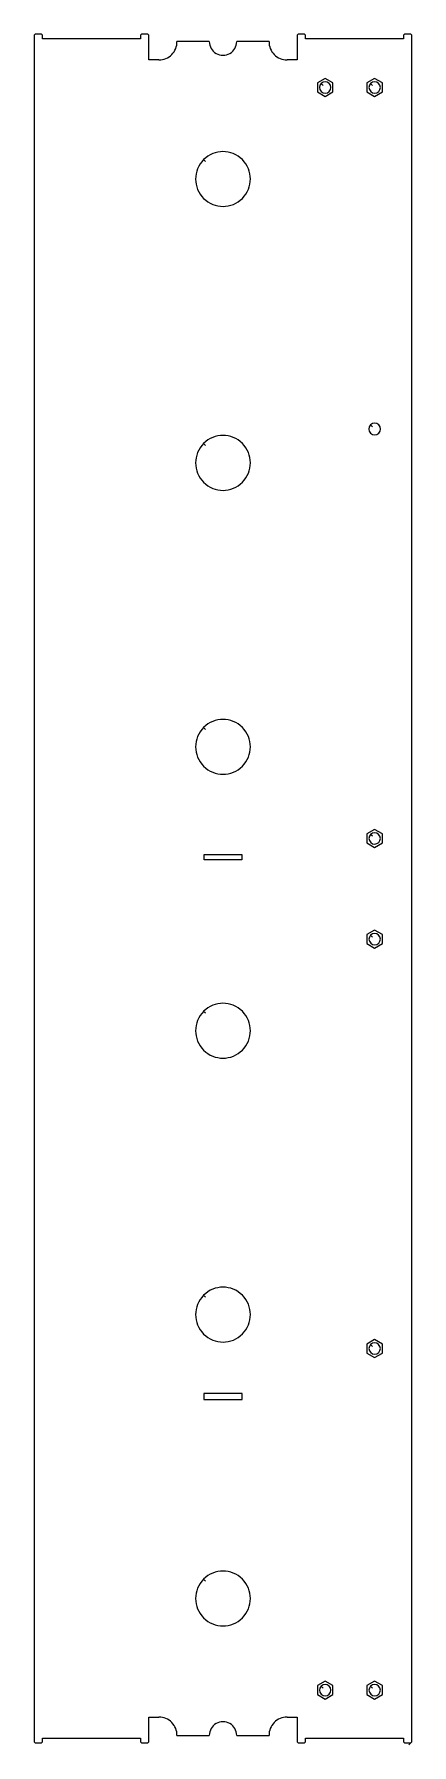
# Model space of a CAD drawing. Extents: x 437 to 849, y 1117 to 2985.
import ezdxf

# ---------------------------------------------------------------- set-up
doc = ezdxf.new("R2010")
doc.units = 0

msp = doc.modelspace()

# ---------------------------------------------------------------- linework, layer by layer
for p, q in [((438.18, 2985.05), (437.15, 2984.02)), ((437.15, 2984.02), (437.15, 1120.38)), ((445.22, 2985.05), (438.18, 2985.05)), ((446.25, 2984.02), (445.22, 2985.05)), ((446.25, 2980.05), (446.25, 2984.02)), ((553.15, 2980.05), (446.25, 2980.05)), ((554.18, 2985.05), (553.15, 2984.02)), ((553.15, 2984.02), (553.15, 2980.05)), ((561.22, 2985.05), (554.18, 2985.05)), ((562.25, 2984.02), (561.22, 2985.05)), ((562.25, 2957), (562.25, 2984.02)), ((628.36, 2977), (593.06, 2977)), ((693.56, 2977), (658.26, 2977)), ((725.4, 2985.05), (724.37, 2984.02)), ((724.37, 2984.02), (724.37, 2957)), ((732.44, 2985.05), (725.4, 2985.05)), ((733.47, 2984.02), (732.44, 2985.05)), ((733.47, 2980.05), (733.47, 2984.02)), ((840.37, 2980.05), (733.47, 2980.05)), ((841.4, 2985.05), (840.37, 2984.02)), ((840.37, 2984.02), (840.37, 2980.05)), ((848.44, 2985.05), (841.4, 2985.05)), ((849.47, 2984.02), (848.44, 2985.05)), ((849.47, 1120.38), (849.47, 2984.02)), ((573.31, 2957), (562.25, 2957)), ((724.37, 2957), (713.31, 2957)), ((754.92, 2936.76), (746.42, 2931.86)), ((763.42, 2931.86), (754.92, 2936.76)), ((808.92, 2936.76), (800.42, 2931.86)), ((817.42, 2931.86), (808.92, 2936.76)), ((746.42, 2931.86), (746.42, 2922.04)), ((746.42, 2922.04), (754.92, 2917.14)), ((752.58, 2929.21), (750.5, 2931.3)), ((754.92, 2917.14), (763.42, 2922.04)), ((763.42, 2922.04), (763.42, 2931.86)), ((800.42, 2931.86), (800.42, 2922.04)), ((800.42, 2922.04), (808.92, 2917.14)), ((806.58, 2929.21), (804.5, 2931.3)), ((808.92, 2917.14), (817.42, 2922.04)), ((817.42, 2922.04), (817.42, 2931.86)), ((624.18, 2846.01), (622.1, 2848.09)), ((806.41, 2556.39), (804.32, 2558.48)), ((624.18, 2536.01), (622.1, 2538.09)), ((624.18, 2226.01), (622.1, 2228.09)), ((808.92, 2116.76), (800.42, 2111.86)), ((800.42, 2111.86), (800.42, 2102.04)), ((806.58, 2109.21), (804.5, 2111.3)), ((817.42, 2111.86), (808.92, 2116.76)), ((817.42, 2102.04), (817.42, 2111.86)), ((800.42, 2102.04), (808.92, 2097.14)), ((808.92, 2097.14), (817.42, 2102.04)), ((622.86, 2086.45), (622.86, 2089.4)), ((622.86, 2089.4), (663.76, 2089.4)), ((622.86, 2083.5), (622.86, 2086.45)), ((663.76, 2083.5), (622.86, 2083.5)), ((663.76, 2089.4), (663.76, 2083.5)), ((808.92, 2006.76), (800.42, 2001.86)), ((800.42, 2001.86), (800.42, 1992.04)), ((806.58, 1999.21), (804.5, 2001.3)), ((817.42, 2001.86), (808.92, 2006.76)), ((817.42, 1992.04), (817.42, 2001.86)), ((800.42, 1992.04), (808.92, 1987.14)), ((808.92, 1987.14), (817.42, 1992.04)), ((624.18, 1916.01), (622.1, 1918.09)), ((624.18, 1606.01), (622.1, 1608.09)), ((808.92, 1559.76), (800.42, 1554.86)), ((800.42, 1554.86), (800.42, 1545.04)), ((806.58, 1552.21), (804.5, 1554.3)), ((817.42, 1554.86), (808.92, 1559.76)), ((817.42, 1545.04), (817.42, 1554.86)), ((800.42, 1545.04), (808.92, 1540.14)), ((808.92, 1540.14), (817.42, 1545.04)), ((664.26, 1500.8), (622.36, 1500.8)), ((622.36, 1500.8), (622.36, 1497.55)), ((622.36, 1497.55), (622.36, 1494.3)), ((622.36, 1494.3), (664.26, 1494.3)), ((664.26, 1494.3), (664.26, 1500.8)), ((624.18, 1296.01), (622.1, 1298.09)), ((754.92, 1186.76), (746.42, 1181.86)), ((746.42, 1181.86), (746.42, 1172.04)), ((752.58, 1179.21), (750.5, 1181.3)), ((763.42, 1181.86), (754.92, 1186.76)), ((763.42, 1172.04), (763.42, 1181.86)), ((808.92, 1186.76), (800.42, 1181.86)), ((800.42, 1181.86), (800.42, 1172.04)), ((806.58, 1179.21), (804.5, 1181.3)), ((817.42, 1181.86), (808.92, 1186.76)), ((817.42, 1172.04), (817.42, 1181.86)), ((746.42, 1172.04), (754.92, 1167.14)), ((754.92, 1167.14), (763.42, 1172.04)), ((800.42, 1172.04), (808.92, 1167.14)), ((808.92, 1167.14), (817.42, 1172.04)), ((562.25, 1120.38), (562.25, 1147.4)), ((562.25, 1147.4), (573.31, 1147.4)), ((713.31, 1147.4), (724.37, 1147.4)), ((724.37, 1147.4), (724.37, 1120.38)), ((446.25, 1120.38), (446.25, 1124.35)), ((446.25, 1124.35), (553.15, 1124.35)), ((553.15, 1124.35), (553.15, 1120.38)), ((593.06, 1127.4), (628.36, 1127.4)), ((658.26, 1127.4), (693.56, 1127.4)), ((733.47, 1120.38), (733.47, 1124.35)), ((733.47, 1124.35), (840.37, 1124.35)), ((840.37, 1124.35), (840.37, 1120.38)), ((437.15, 1120.38), (438.18, 1119.35)), ((438.18, 1119.35), (445.22, 1119.35)), ((445.22, 1119.35), (446.25, 1120.38)), ((553.15, 1120.38), (554.18, 1119.35)), ((554.18, 1119.35), (561.22, 1119.35)), ((561.22, 1119.35), (562.25, 1120.38)), ((724.37, 1120.38), (725.4, 1119.35)), ((725.4, 1119.35), (732.44, 1119.35)), ((732.44, 1119.35), (733.47, 1120.38)), ((840.37, 1120.38), (841.4, 1119.35)), ((841.4, 1119.35), (848.42, 1119.35)), ((846.33, 1117.24), (848.45, 1119.36)), ((848.45, 1119.36), (849.47, 1120.38))]:
    msp.add_line(p, q)
for centre, radius, start, end in [((573.31, 2976.75), 19.75, 270, 0.72522), ((643.31, 2976.95), 14.95, 179.80838, 0.19162), ((713.31, 2976.75), 19.75, 179.27478, 270), ((754.92, 2926.95), 6.2, 135.45731, 135.06533), ((808.92, 2926.95), 6.2, 135.45731, 135.06533), ((643.31, 2826.95), 29.95, 135.0947, 135), ((808.92, 2553.95), 6.46, 135.43928, 135), ((643.31, 2516.95), 29.95, 135.0947, 135), ((643.31, 2206.95), 29.95, 135.0947, 135), ((808.92, 2106.95), 6.2, 135.45731, 135.06533), ((808.92, 1996.95), 6.2, 135.45731, 135.06533), ((643.31, 1896.95), 29.95, 135.0947, 135), ((643.31, 1586.95), 29.95, 135.0947, 135), ((808.92, 1549.95), 6.2, 135.45731, 135.06533), ((643.31, 1276.95), 29.95, 135.0947, 135), ((754.92, 1176.95), 6.2, 135.45731, 135.06533), ((808.92, 1176.95), 6.2, 135.45731, 135.06533), ((573.31, 1127.65), 19.75, 359.27478, 90), ((643.31, 1127.45), 14.95, 359.80838, 180.19162), ((713.31, 1127.65), 19.75, 90, 180.72522)]:
    msp.add_arc(centre, radius, start, end)

doc.saveas('drawing.dxf')
